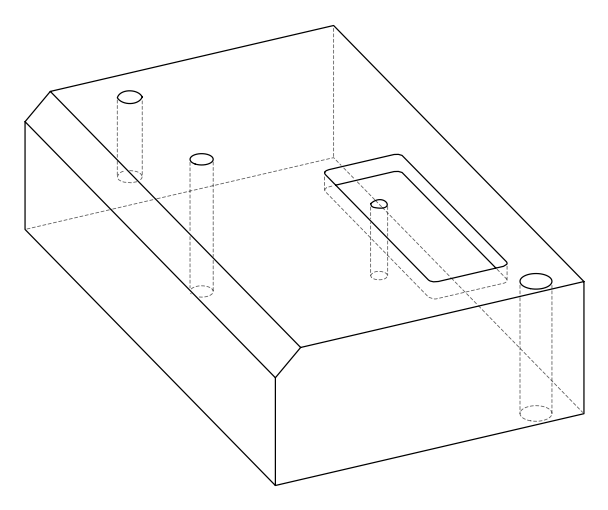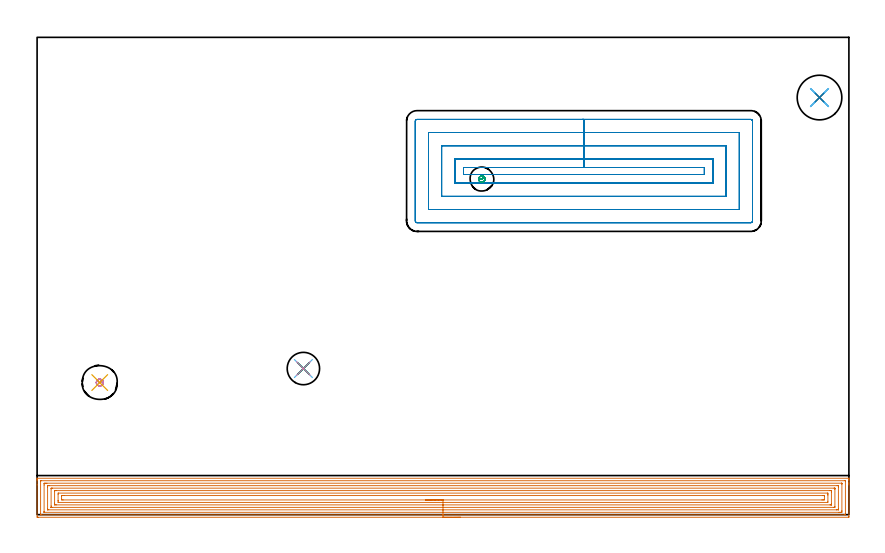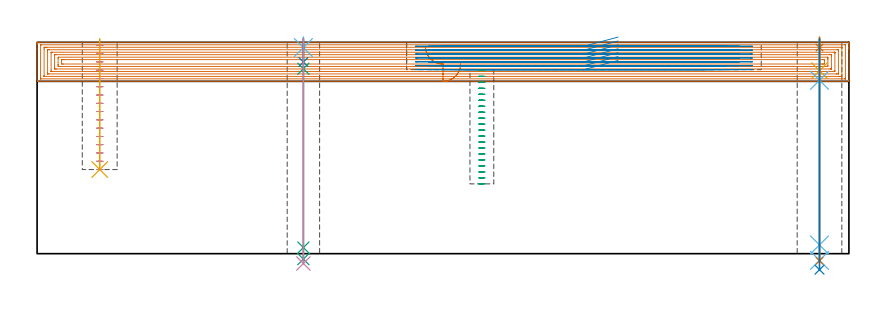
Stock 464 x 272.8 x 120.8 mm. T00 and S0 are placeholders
(PLAN: 14 operations, 11 tool changes, 64.1 min)
(1 AREA_MILL | FG_CHAMFER_SURFACE | UGT0205_001 | 30.1 min | 115370 mm3)
(2 MILL_RECTANGULAR_POCKET | POCKET_RECTANGULAR_STRAIGHT | NXT0201_010 | Follow Part, ap 2.5, ae 75% | 28.08 min | 217740 mm3)
(3 MILL_BLIND_HOLE_FROM_SOLID_MATERIAL | STEP1POCKET | NXT0201_010 | Spiral | 1.44 min | 9483 mm3)
(4 MILL_BLIND_HOLE_FROM_SOLID_MATERIAL_1 | STEP1POCKET_1 | NXT0201_012 | Spiral | 1.19 min | 22601 mm3)
(5 BORE_BLIND_HOLE | STEP1POCKET_1 | UGT0332_076 | 0.3 min | 0 mm3)
(6 SPOT_DRILL | STEP1HOLE | NXT0321_9005460120000 | 0.05 min | 170 mm3)
(7 SPOT_DRILL_1 | STEP1HOLE_1 | NXT0321_9005460120000 | 0.05 min | 184 mm3)
(8 DRILL_BLIND_HOLE_INTO_CENTER | STEP1HOLE | NXT0301_046 | 0.05 min | 366 mm3)
(9 GUN_DRILL_THROUGH_HOLE | STEP1HOLE | UGT0307_003 | 0.58 min | 4197 mm3)
(10 SPADE_DRILL_TO_ENLARGE_THROUGH_HOLE | STEP1HOLE | UGT0306_009 | 0.52 min | 27639 mm3)
(11 DRILL_BLIND_HOLE_INTO_CENTER_1 | STEP1HOLE_1 | NXT0301_079 | 0.07 min | 1231 mm3)
(12 GUN_DRILL_THROUGH_HOLE_1 | STEP1HOLE_1 | UGT0307_007 | 0.59 min | 8264 mm3)
(13 DRILL_TO_ENLARGE_THROUGH_HOLE | STEP1HOLE_1 | NXT0301_104 | 0.51 min | 8886 mm3)
(14 DRILL_TO_ENLARGE_THROUGH_HOLE_1 | STEP1HOLE_1 | UGT0301_386 | 0.53 min | 43066 mm3)
(TOOL UGT0205_001 | Chamfer Mill 20 x 3 x 45 deg. | D20 FL50 Z2)
(TOOL NXT0201_010 | ENDMILL 10mm [2P460-1000-NA 1630] | D10 FL30 Z6)
(TOOL NXT0201_012 | ENDMILL 16mm [2P460-1600-NA 1630] | D16 FL38 Z6)
(TOOL UGT0332_076 | 19.75 mm Rough Boring Bar | D19.75)
(TOOL NXT0321_9005460120000 | NC Spot Drill, 142deg, 12mm, Carbide, Uncoated | D12 PA142 FL30 Z2)
(TOOL NXT0301_046 | Carbide Drill 7.5mm [860.1-0750-038A1-MM 2214] | D7.5 PA140 FL53 Z2)
(TOOL UGT0307_003 | Gun Drill 7 mm | D7 PA130 FL24 Z1)
(TOOL UGT0306_009 | Spade Drill 18.5mm | D18.5 PA132 FL10 Z2)
(TOOL NXT0301_079 | Carbide Drill 10.8mm [860.1-1080-032A1-MM 2214] | D10.8 PA140 FL55 Z2)
(TOOL UGT0307_007 | Gun Drill 10 mm | D10 PA130 FL24 Z1)
(TOOL NXT0301_104 | Carbide Drill 14mm [860.1-1400-112A1-MM 2214] | D14 PA140 FL123 Z2)
(TOOL UGT0301_386 | Twist Drill 25.5 mm | D25.5 PA118 FL165 Z2)
(OP 1 AREA_MILL)
G17 G21 G94 G90
T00 M6
G54
G17 G0 G90 X242. Y-1.5 S1061 M3
G43 Z130.8 H0
Z108.5
G94 G1 X241.962 Z107.629 F250.
X241.848 Z106.764
X241.659 Z105.912
X241.397 Z105.08
X241.063 Z104.274
X240.66 Z103.5
X240.192 Z102.764
X239.66 Z102.072
X239.071 Z101.429
X238.428 Z100.84
X237.736 Z100.309
X237. Z99.84
X236.226 Z99.437
X235.42 Z99.103
X234.588 Z98.841
X233.736 Z98.652
X232.872 Z98.538
X232. Z98.5
X0.618
X0.242 Y-1.497 Z98.502
X0.01 Y-1.492 Z98.506
X0. Y-1.256 Z98.741
Y17.012 Z117.007
Y19.397 Z119.392
Y20.078 Z120.077
Y20.403 Z120.403
X0.007 Y20.773 Z120.764
X0.01 Y20.797 Z120.788
X0.172 Y20.8 Z120.8
X463.828
X463.99 Y20.797 Z120.788
X463.993 Y20.773 Z120.764
X464. Y20.403 Z120.403
Y20.078 Z120.077
Y19.397 Z119.392
Y18.171 Z118.168
Y17.625 Z117.619
Y17.012 Z117.007
Y-0.983 Z99.014
X463.998 Y-1.258 Z98.739
X463.99 Y-1.492 Z98.506
X463.755 Y-1.499 Z98.499
X232. Y-1.5 Z98.5
Y-0.086 Z99.914
X2.182 Y-0.085 Z99.915
X2.077 Y-0.083 Z99.917
X2.026 Y-0.08 Z99.92
X2.01 Y-0.078 Z99.922
X2.008 Y-0.06 Z99.94
X2.004 Y0.05 Z100.05
X2. Y0.304 Z100.304
X2.001 Y18.912 Z118.912
X2.006 Y19.314 Z119.314
X2.01 Y19.367 Z119.367
X2.014 Y19.38 Z119.38
X2.021 Y19.381 Z119.381
X2.074 Y19.384 Z119.384
X2.185 Y19.385 Z119.385
X2.405 Y19.386 Z119.386
X461.818 Y19.385 Z119.385
X461.923 Y19.383 Z119.383
X461.974 Y19.38 Z119.38
X461.99 Y19.377 Z119.377
X461.992 Y19.36 Z119.36
X461.996 Y19.25 Z119.25
X462. Y18.996 Z118.996
X461.999 Y0.388 Z100.388
X461.994 Y-0.014 Z99.986
X461.99 Y-0.067 Z99.933
X461.986 Y-0.08 Z99.92
X461.979 Y-0.081 Z99.919
X461.926 Y-0.084 Z99.916
X461.815 Y-0.085 Z99.915
X461.595 Y-0.086 Z99.914
X232.
Y1.329 Z101.329
X4.192
X4.075 Y1.331 Z101.331
X4.034 Y1.333 Z101.333
X4.017 Y1.335 Z101.335
X4.01 Y1.359 Z101.359
X4.005 Y1.485 Z101.485
X4.002 Y1.675 Z101.675
X4. Y1.865 Z101.865
Y16.929 Z116.929
X4.005 Y17.625 Z117.625
X4.009 Y17.806 Z117.806
X4.026 Y17.965 Z117.965
X4.192 Y17.966 Z117.966
X4.737 Y17.97 Z117.97
X5.085 Y17.971 Z117.971
X5.629 Y17.972 Z117.972
X459.808 Y17.971 Z117.971
X459.925 Y17.969 Z117.969
X459.966 Y17.967 Z117.967
X459.983 Y17.965 Z117.965
X459.99 Y17.941 Z117.941
X459.995 Y17.815 Z117.815
X459.998 Y17.625 Z117.625
X460. Y17.435 Z117.435
Y2.371 Z102.371
X459.996 Y1.675 Z101.675
X459.991 Y1.494 Z101.494
X459.974 Y1.335 Z101.335
X459.808 Y1.334 Z101.334
X459.263 Y1.33 Z101.33
X458.915 Y1.329 Z101.329
X458.371
X232.
Y2.743 Z102.743
X6.688
X6.106 Y2.748 Z102.748
X6.043 Y2.75 Z102.75
X6.01 Y2.754 Z102.754
X6.008 Y2.801 Z102.801
X6.004 Y3.009 Z103.009
X6. Y3.426 Z103.426
Y15.831 Z115.831
X6.004 Y16.285 Z116.285
X6.008 Y16.501 Z116.501
X6.01 Y16.549 Z116.549
X6.061 Y16.552 Z116.552
X6.164 Y16.554 Z116.554
X6.872 Y16.557 Z116.557
X7.055
X457.312
X457.894 Y16.552 Z116.552
X457.957 Y16.55 Z116.55
X457.99 Y16.546 Z116.546
X457.992 Y16.499 Z116.499
X457.996 Y16.291 Z116.291
X458. Y15.874 Z115.874
Y3.469 Z103.469
X457.996 Y3.015 Z103.015
X457.992 Y2.799 Z102.799
X457.99 Y2.751 Z102.751
X457.939 Y2.748 Z102.748
X457.836 Y2.746 Z102.746
X457.128 Y2.743 Z102.743
X456.945
X232.
Y4.157 Z104.157
X8.481 Y4.158 Z104.158
X8.125 Y4.161 Z104.161
X8.026 Y4.164 Z104.164
X8.009 Y4.171 Z104.171
X8.006 Y4.183 Z104.183
X8.002 Y4.24 Z104.24
X8. Y4.333 Z104.333
Y4.987 Z104.987
X8.001 Y14.733 Z114.733
X8.005 Y14.967 Z114.967
X8.01 Y15.123 Z115.123
X8.303 Y15.136 Z115.136
X8.483 Y15.141 Z115.141
X8.659 Y15.143 Z115.143
X455.519 Y15.142 Z115.142
X455.875 Y15.139 Z115.139
X455.974 Y15.136 Z115.136
X455.991 Y15.129 Z115.129
X455.994 Y15.117 Z115.117
X455.998 Y15.06 Z115.06
X456. Y14.967 Z114.967
Y14.314 Z114.314
X455.999 Y4.567 Z104.567
X455.995 Y4.333 Z104.333
X455.99 Y4.177 Z104.177
X455.697 Y4.164 Z104.164
X455.517 Y4.159 Z104.159
X455.341 Y4.158 Z104.158
X232. Y4.157 Z104.157
Y5.571 Z105.571
X10.984 Y5.572 Z105.572
X10.445 Y5.575 Z105.575
X10.084 Y5.578 Z105.578
X10.01 Y5.586 Z105.586
X10.004 Y5.657 Z105.657
X10.001 Y6.106 Z106.106
X10. Y6.547 Z106.547
X10.001 Y13.194 Z113.194
X10.003 Y13.633 Z113.633
X10.01 Y13.698 Z113.698
X10.016 Y13.722 Z113.722
X10.042 Y13.724 Z113.724
X10.176 Y13.726 Z113.726
X10.445 Y13.728 Z113.728
X10.8 Y13.729 Z113.729
X453.017 Y13.728 Z113.728
X453.555 Y13.725 Z113.725
X453.916 Y13.722 Z113.722
X453.99 Y13.714 Z113.714
X453.996 Y13.643 Z113.643
X453.999 Y13.194 Z113.194
X454. Y12.753 Z112.753
X453.999 Y6.106 Z106.106
X453.997 Y5.667 Z105.667
X453.99 Y5.602 Z105.602
X453.984 Y5.578 Z105.578
X453.958 Y5.576 Z105.576
X453.824 Y5.574 Z105.574
X453.555 Y5.572 Z105.572
X453.2 Y5.571 Z105.571
X232.
Y6.985 Z106.985
X12.238
X12.01 Y6.992 Z106.992
X12.003 Y7.219 Z107.219
X12. Y7.878 Z107.878
Y8.108 Z108.108
X12.001 Y11.651 Z111.651
X12.01 Y12.308 Z112.308
X12.226 Y12.314 Z112.314
X451.762 Y12.315 Z112.315
X451.99 Y12.308 Z112.308
X451.997 Y12.081 Z112.081
X452. Y11.422 Z111.422
Y11.192 Z111.192
X451.999 Y7.649 Z107.649
X451.99 Y6.992 Z106.992
X451.774 Y6.986 Z106.986
X232. Y6.985 Z106.985
Y8.4 Z108.4
X14.912
X14.384 Y8.402 Z108.402
X14.019 Y8.407 Z108.407
X14.001 Y8.764 Z108.764
X14. Y8.782 Z108.782
Y10.554 Z110.554
X14.019 Y10.893 Z110.893
X14.547 Y10.899 Z110.899
X14.912 Y10.9 Z110.9
X15.438
X449.088
X449.617 Y10.898 Z110.898
X449.981 Y10.893 Z110.893
X449.999 Y10.536 Z110.536
X450. Y10.518 Z110.518
Y8.746 Z108.746
X449.981 Y8.407 Z108.407
X449.453 Y8.401 Z108.401
X449.088 Y8.4 Z108.4
X448.562
X232.
X231.128 Z108.438
X230.264 Z108.552
X229.412 Z108.74
X228.58 Z109.003
X227.774 Z109.337
X227. Z109.739
X226.264 Z110.208
X225.572 Z110.739
X224.929 Z111.329
X224.34 Z111.972
X223.808 Z112.664
X223.34 Z113.4
X222.937 Z114.173
X222.603 Z114.979
X222.341 Z115.811
X222.152 Z116.663
X222.038 Z117.528
X222. Z118.4
G0 Z130.8
M5
M2
(OP 2 MILL_RECTANGULAR_POCKET)
G17 G21 G94 G90
T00 M6
G54
G17 G0 G90 X332.063 Y198.4 S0 M3
G43 Z130.8 H1
Z123.8
G94 G1 X312.55 Z118.571 F250.
X243.7 F500.
Y194.4
X381.4
Y198.4
X312.55
Y203.4
X238.7
Y189.4
X386.4
Y203.4
X312.55
Y210.9
X231.2
Y181.9
X393.9
Y210.9
X312.55
Y218.4
X223.7
Y174.4
X401.4
Y218.4
X312.55
Y225.9
X217.1
G3 X216.2 Y225. R0.9
G1 Y167.8
G3 X217.1 Y166.9 R0.9
G1 X408.
G3 X408.9 Y167.8 R0.9
G1 Y225.
G3 X408. Y225.9 R0.9
G1 X312.55
X311.55
G0 X332.063 Y198.4 Z121.571
G1 X312.55 Z116.343 F250.
X243.7 F500.
Y194.4
X381.4
Y198.4
X312.55
Y203.4
X238.7
Y189.4
X386.4
Y203.4
X312.55
Y210.9
X231.2
Y181.9
X393.9
Y210.9
X312.55
Y218.4
X223.7
Y174.4
X401.4
Y218.4
X312.55
Y225.9
X217.1
G3 X216.2 Y225. R0.9
G1 Y167.8
G3 X217.1 Y166.9 R0.9
G1 X408.
G3 X408.9 Y167.8 R0.9
G1 Y225.
G3 X408. Y225.9 R0.9
G1 X312.55
X311.55
G0 X332.063 Y198.4 Z119.343
G1 X312.55 Z114.114 F250.
X243.7 F500.
Y194.4
X381.4
Y198.4
X312.55
Y203.4
X238.7
Y189.4
X386.4
Y203.4
X312.55
Y210.9
X231.2
Y181.9
X393.9
Y210.9
X312.55
Y218.4
X223.7
Y174.4
X401.4
Y218.4
X312.55
Y225.9
X217.1
G3 X216.2 Y225. R0.9
G1 Y167.8
G3 X217.1 Y166.9 R0.9
G1 X408.
G3 X408.9 Y167.8 R0.9
G1 Y225.
G3 X408. Y225.9 R0.9
G1 X312.55
X311.55
G0 X332.063 Y198.4 Z117.114
G1 X312.55 Z111.886 F250.
X243.7 F500.
Y194.4
X381.4
Y198.4
X312.55
Y203.4
X238.7
Y189.4
X386.4
Y203.4
X312.55
Y210.9
X231.2
Y181.9
X393.9
Y210.9
X312.55
Y218.4
X223.7
Y174.4
X401.4
Y218.4
X312.55
Y225.9
X217.1
G3 X216.2 Y225. R0.9
G1 Y167.8
G3 X217.1 Y166.9 R0.9
G1 X408.
G3 X408.9 Y167.8 R0.9
G1 Y225.
G3 X408. Y225.9 R0.9
G1 X312.55
X311.55
G0 X332.063 Y198.4 Z114.886
G1 X312.55 Z109.657 F250.
X243.7 F500.
Y194.4
X381.4
Y198.4
X312.55
Y203.4
X238.7
Y189.4
X386.4
Y203.4
X312.55
Y210.9
X231.2
Y181.9
X393.9
Y210.9
X312.55
Y218.4
X223.7
Y174.4
X401.4
Y218.4
X312.55
Y225.9
X217.1
G3 X216.2 Y225. R0.9
G1 Y167.8
G3 X217.1 Y166.9 R0.9
G1 X408.
G3 X408.9 Y167.8 R0.9
G1 Y225.
G3 X408. Y225.9 R0.9
G1 X312.55
X311.55
G0 X332.063 Y198.4 Z112.657
G1 X312.55 Z107.429 F250.
X243.7 F500.
Y194.4
X381.4
Y198.4
X312.55
Y203.4
X238.7
Y189.4
X386.4
Y203.4
X312.55
Y210.9
X231.2
Y181.9
X393.9
Y210.9
X312.55
Y218.4
X223.7
Y174.4
X401.4
Y218.4
X312.55
Y225.9
X217.1
G3 X216.2 Y225. R0.9
G1 Y167.8
G3 X217.1 Y166.9 R0.9
G1 X408.
G3 X408.9 Y167.8 R0.9
G1 Y225.
G3 X408. Y225.9 R0.9
G1 X312.55
X311.55
G0 X332.063 Y198.4 Z110.429
G1 X312.55 Z105.2 F250.
X243.7 F500.
Y194.4
X381.4
Y198.4
X312.55
Y203.4
X238.7
Y189.4
X386.4
Y203.4
X312.55
Y210.9
X231.2
Y181.9
X393.9
Y210.9
X312.55
Y218.4
X223.7
Y174.4
X401.4
Y218.4
X312.55
Y225.9
X217.1
G3 X216.2 Y225. R0.9
G1 Y167.8
G3 X217.1 Y166.9 R0.9
G1 X408.
G3 X408.9 Y167.8 R0.9
G1 Y225.
G3 X408. Y225.9 R0.9
G1 X312.55
X311.55
G0 Z130.8
M5
M2
(OP 3 MILL_BLIND_HOLE_FROM_SOLID_MATERIAL)
G17 G21 G94 G90
T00 M6
G54
G17 G0 G90 X254.2 Y191.8 S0 M3
G43 Z130.8 H1
Z104.785
G94 G3 X254.776 Y193.024 R0.748 F250.
X253.053 Y193.187 R1.224
X252.813 Y190.653 R1.8
X253.053 Y193.187 R-1.8
X252.933 Y191.92 R0.9
X254.2 Y191.8 R0.9
G0 Z101.37
G3 X254.776 Y193.024 R0.748
X253.053 Y193.187 R1.224
X252.813 Y190.653 R1.8
X253.053 Y193.187 R-1.8
X252.933 Y191.92 R0.9
X254.2 Y191.8 R0.9
G0 Z97.955
G3 X254.776 Y193.024 R0.748
X253.053 Y193.187 R1.224
X252.813 Y190.653 R1.8
X253.053 Y193.187 R-1.8
X252.933 Y191.92 R0.9
X254.2 Y191.8 R0.9
G0 Z94.54
G3 X254.776 Y193.024 R0.748
X253.053 Y193.187 R1.224
X252.813 Y190.653 R1.8
X253.053 Y193.187 R-1.8
X252.933 Y191.92 R0.9
X254.2 Y191.8 R0.9
G0 Z91.125
G3 X254.776 Y193.024 R0.748
X253.053 Y193.187 R1.224
X252.813 Y190.653 R1.8
X253.053 Y193.187 R-1.8
X252.933 Y191.92 R0.9
X254.2 Y191.8 R0.9
G0 Z87.71
G3 X254.776 Y193.024 R0.748
X253.053 Y193.187 R1.224
X252.813 Y190.653 R1.8
X253.053 Y193.187 R-1.8
X252.933 Y191.92 R0.9
X254.2 Y191.8 R0.9
G0 Z84.295
G3 X254.776 Y193.024 R0.748
X253.053 Y193.187 R1.224
X252.813 Y190.653 R1.8
X253.053 Y193.187 R-1.8
X252.933 Y191.92 R0.9
X254.2 Y191.8 R0.9
G0 Z80.88
G3 X254.776 Y193.024 R0.748
X253.053 Y193.187 R1.224
X252.813 Y190.653 R1.8
X253.053 Y193.187 R-1.8
X252.933 Y191.92 R0.9
X254.2 Y191.8 R0.9
G0 Z77.465
G3 X254.776 Y193.024 R0.748
X253.053 Y193.187 R1.224
X252.813 Y190.653 R1.8
X253.053 Y193.187 R-1.8
X252.933 Y191.92 R0.9
X254.2 Y191.8 R0.9
G0 Z74.05
G3 X254.776 Y193.024 R0.748
X253.053 Y193.187 R1.224
X252.813 Y190.653 R1.8
X253.053 Y193.187 R-1.8
X252.933 Y191.92 R0.9
X254.2 Y191.8 R0.9
G0 Z70.635
G3 X254.776 Y193.024 R0.748
X253.053 Y193.187 R1.224
X252.813 Y190.653 R1.8
X253.053 Y193.187 R-1.8
X252.933 Y191.92 R0.9
X254.2 Y191.8 R0.9
G0 Z67.22
G3 X254.776 Y193.024 R0.748
X253.053 Y193.187 R1.224
X252.813 Y190.653 R1.8
X253.053 Y193.187 R-1.8
X252.933 Y191.92 R0.9
X254.2 Y191.8 R0.9
G0 Z63.805
G3 X254.776 Y193.024 R0.748
X253.053 Y193.187 R1.224
X252.813 Y190.653 R1.8
X253.053 Y193.187 R-1.8
X252.933 Y191.92 R0.9
X254.2 Y191.8 R0.9
G0 Z60.39
G3 X254.776 Y193.024 R0.748
X253.053 Y193.187 R1.224
X252.813 Y190.653 R1.8
X253.053 Y193.187 R-1.8
X252.933 Y191.92 R0.9
X254.2 Y191.8 R0.9
G0 Z56.975
G3 X254.776 Y193.024 R0.748
X253.053 Y193.187 R1.224
X252.813 Y190.653 R1.8
X253.053 Y193.187 R-1.8
X252.933 Y191.92 R0.9
X254.2 Y191.8 R0.9
G0 Z53.56
G3 X254.776 Y193.024 R0.748
X253.053 Y193.187 R1.224
X252.813 Y190.653 R1.8
X253.053 Y193.187 R-1.8
X252.933 Y191.92 R0.9
X254.2 Y191.8 R0.9
G0 Z50.145
G3 X254.776 Y193.024 R0.748
X253.053 Y193.187 R1.224
X252.813 Y190.653 R1.8
X253.053 Y193.187 R-1.8
X252.933 Y191.92 R0.9
X254.2 Y191.8 R0.9
G0 Z46.73
G3 X254.776 Y193.024 R0.748
X253.053 Y193.187 R1.224
X252.813 Y190.653 R1.8
X253.053 Y193.187 R-1.8
X252.933 Y191.92 R0.9
X254.2 Y191.8 R0.9
G0 Z43.315
G3 X254.776 Y193.024 R0.748
X253.053 Y193.187 R1.224
X252.813 Y190.653 R1.8
X253.053 Y193.187 R-1.8
X252.933 Y191.92 R0.9
X254.2 Y191.8 R0.9
G0 Z39.9
G3 X254.776 Y193.024 R0.748
X253.053 Y193.187 R1.224
X252.813 Y190.653 R1.8
X253.053 Y193.187 R-1.8
X252.933 Y191.92 R0.9
X254.2 Y191.8 R0.9
G0 Z130.8
M5
M2
(OP 4 MILL_BLIND_HOLE_FROM_SOLID_MATERIAL_1)
G17 G21 G94 G90
T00 M6
G54
G17 G0 G90 X35.8 Y75.5 S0 M3
G43 Z130.8 H1
Z119.069
G94 G3 X36.775 Y76.475 R0.975 F250.
X35.8 Y77.45 R0.975
X33.85 Y75.5 R1.95
X35.8 Y77.45 R-1.95
X34.825 Y76.475 R0.975
X35.8 Y75.5 R0.975
G0 Z114.338
G3 X36.775 Y76.475 R0.975
X35.8 Y77.45 R0.975
X33.85 Y75.5 R1.95
X35.8 Y77.45 R-1.95
X34.825 Y76.475 R0.975
X35.8 Y75.5 R0.975
G0 Z109.606
G3 X36.775 Y76.475 R0.975
X35.8 Y77.45 R0.975
X33.85 Y75.5 R1.95
X35.8 Y77.45 R-1.95
X34.825 Y76.475 R0.975
X35.8 Y75.5 R0.975
G0 Z104.875
G3 X36.775 Y76.475 R0.975
X35.8 Y77.45 R0.975
X33.85 Y75.5 R1.95
X35.8 Y77.45 R-1.95
X34.825 Y76.475 R0.975
X35.8 Y75.5 R0.975
G0 Z100.144
G3 X36.775 Y76.475 R0.975
X35.8 Y77.45 R0.975
X33.85 Y75.5 R1.95
X35.8 Y77.45 R-1.95
X34.825 Y76.475 R0.975
X35.8 Y75.5 R0.975
G0 Z95.413
G3 X36.775 Y76.475 R0.975
X35.8 Y77.45 R0.975
X33.85 Y75.5 R1.95
X35.8 Y77.45 R-1.95
X34.825 Y76.475 R0.975
X35.8 Y75.5 R0.975
G0 Z90.681
G3 X36.775 Y76.475 R0.975
X35.8 Y77.45 R0.975
X33.85 Y75.5 R1.95
X35.8 Y77.45 R-1.95
X34.825 Y76.475 R0.975
X35.8 Y75.5 R0.975
G0 Z85.95
G3 X36.775 Y76.475 R0.975
X35.8 Y77.45 R0.975
X33.85 Y75.5 R1.95
X35.8 Y77.45 R-1.95
X34.825 Y76.475 R0.975
X35.8 Y75.5 R0.975
G0 Z81.219
G3 X36.775 Y76.475 R0.975
X35.8 Y77.45 R0.975
X33.85 Y75.5 R1.95
X35.8 Y77.45 R-1.95
X34.825 Y76.475 R0.975
X35.8 Y75.5 R0.975
G0 Z76.488
G3 X36.775 Y76.475 R0.975
X35.8 Y77.45 R0.975
X33.85 Y75.5 R1.95
X35.8 Y77.45 R-1.95
X34.825 Y76.475 R0.975
X35.8 Y75.5 R0.975
G0 Z71.756
G3 X36.775 Y76.475 R0.975
X35.8 Y77.45 R0.975
X33.85 Y75.5 R1.95
X35.8 Y77.45 R-1.95
X34.825 Y76.475 R0.975
X35.8 Y75.5 R0.975
G0 Z67.025
G3 X36.775 Y76.475 R0.975
X35.8 Y77.45 R0.975
X33.85 Y75.5 R1.95
X35.8 Y77.45 R-1.95
X34.825 Y76.475 R0.975
X35.8 Y75.5 R0.975
G0 Z62.294
G3 X36.775 Y76.475 R0.975
X35.8 Y77.45 R0.975
X33.85 Y75.5 R1.95
X35.8 Y77.45 R-1.95
X34.825 Y76.475 R0.975
X35.8 Y75.5 R0.975
G0 Z57.563
G3 X36.775 Y76.475 R0.975
X35.8 Y77.45 R0.975
X33.85 Y75.5 R1.95
X35.8 Y77.45 R-1.95
X34.825 Y76.475 R0.975
X35.8 Y75.5 R0.975
G0 Z52.831
G3 X36.775 Y76.475 R0.975
X35.8 Y77.45 R0.975
X33.85 Y75.5 R1.95
X35.8 Y77.45 R-1.95
X34.825 Y76.475 R0.975
X35.8 Y75.5 R0.975
G0 Z48.1
G3 X36.775 Y76.475 R0.975
X35.8 Y77.45 R0.975
X33.85 Y75.5 R1.95
X35.8 Y77.45 R-1.95
X34.825 Y76.475 R0.975
X35.8 Y75.5 R0.975
G0 Z130.8
M5
M2
(OP 5 BORE_BLIND_HOLE)
G17 G21 G94 G90
T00 M6
G54
G17 G0 G90 X35.8 Y75.5 S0 M3
G43 Z130.8 H0
G94 G85 G98 Z48.1 F250. R122.8
G80
M5
M2
(OP 6 SPOT_DRILL)
G17 G21 G94 G90
T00 M6
G54
G17 G0 G90 X152.2 Y83.5 S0 M3
G43 Z130.8 H0
G94 G81 G98 Z117.8 F250. R123.8
G80
M5
M2
(OP 7 SPOT_DRILL_1)
G17 G21 G94 G90
T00 M6
G54
G17 G0 G90 X447.2 Y238.4 S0 M3
G43 Z130.8 H0
G94 G81 G98 Z117.8 F250. R123.8
G80
M5
M2
(OP 8 DRILL_BLIND_HOLE_INTO_CENTER)
G17 G21 G94 G90
T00 M6
G54
G17 G0 G90 X152.2 Y83.5 S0 M3
G43 Z130.8 H1
G94 G81 G98 Z109.55 F250. R122.8
G80
M5
M2
(OP 9 GUN_DRILL_THROUGH_HOLE)
G17 G21 G94 G90
T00 M6
G54
G17 G0 G90 X152.2 Y83.5 M8
G43 Z130.8 H0
Z120.589
S716 M3
G94 G1 Z105.692 F125. M26
G4 X.084
Z3.5 F250.
G4 X.084
Z-3.132 F125.
G4 X.084
M5
M9
G0 Z120.589
Z130.8
M2
(OP 10 SPADE_DRILL_TO_ENLARGE_THROUGH_HOLE)
G17 G21 G94 G90
T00 M6
G54
G17 G0 G90 X152.2 Y83.5 S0 M3
G43 Z130.8 H0
G94 G73 G98 Z-5.618 F250. Q18.06 R122.8
G80
M5
M2
(OP 11 DRILL_BLIND_HOLE_INTO_CENTER_1)
G17 G21 G94 G90
T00 M6
G54
G17 G0 G90 X447.2 Y238.4 S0 M3
G43 Z130.8 H1
G94 G81 G98 Z104.6 F250. R122.8
G80
M5
M2
(OP 12 GUN_DRILL_THROUGH_HOLE_1)
G17 G21 G94 G90
T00 M6
G54
G17 G0 G90 X447.2 Y238.4 M8
G43 Z130.8 H0
Z116.3
S716 M3
G94 G1 Z99.088 F125. M26
G4 X.084
Z5. F250.
G4 X.084
Z-3.832 F125.
G4 X.084
M5
M9
G0 Z116.3
Z130.8
M2
(OP 13 DRILL_TO_ENLARGE_THROUGH_HOLE)
G17 G21 G94 G90
T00 M6
G54
G17 G0 G90 X447.2 Y238.4 S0 M3
G43 Z130.8 H1
G94 G73 G98 Z-4.048 F250. Q13.872 R122.8
G80
M5
M2
(OP 14 DRILL_TO_ENLARGE_THROUGH_HOLE_1)
G17 G21 G94 G90
T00 M6
G54
G17 G0 G90 X447.2 Y238.4 S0 M3
G43 Z130.8 H0
G94 G73 G98 Z-9.161 F250. Q21.66 R122.8
G80
M5
M2
